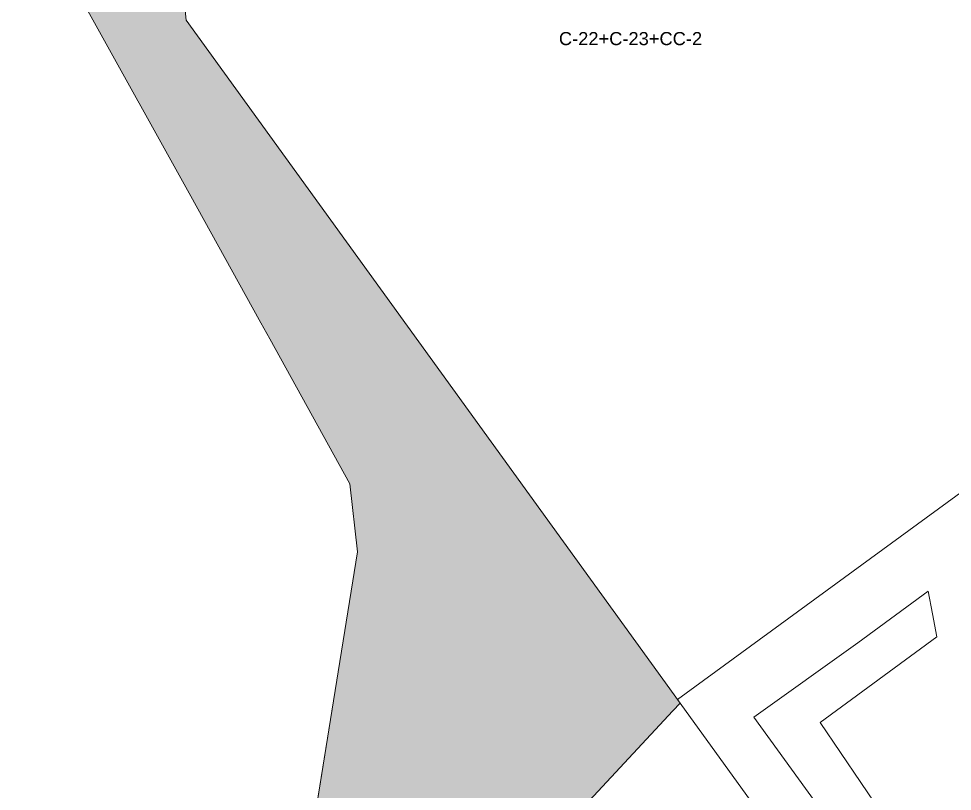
# Model space of a CAD drawing. Header units: metres. Extents: x 662613 to 666742, y 2728069 to 2732733.
# Drawn here: x 664328.1 to 664456.5, y 2729825.8 to 2729932 of the extents above; entities that cross this region are included whole.
import ezdxf
from ezdxf.enums import TextEntityAlignment as Align

# ---------------------------------------------------------------- set-up
doc = ezdxf.new("R2010")
doc.units = ezdxf.units.M
doc.header["$MEASUREMENT"] = 0
for name, color, linetype, lineweight in [('DQ_PLOT_ID', 252, 'Continuous', 18), ('Xref_DQ_MasterPlan_2024$0$DQ_PLOTS', 252, 'Continuous', 15), ('Xref_DQ_MasterPlan_2024$0$DQ_ROADS', 8, 'Continuous', 13)]:
    doc.layers.add(name, color=color, linetype=linetype, lineweight=lineweight)
doc.layers.add('Open area$0$INTENSIVE LANDSCAPING AND PLAZAS', color=7, linetype='Continuous', true_color=0xecf9e2)
doc.styles.add('DQ_Plot_ID', font='arial.ttf')

# ---------------------------------------------------------------- blocks, each defined once
blk = doc.blocks.new('Xref_DQ_MasterPlan_2024$0$DQ_Roads_')
at = {"layer": 'Xref_DQ_MasterPlan_2024$0$DQ_ROADS'}
blk.add_lwpolyline([(664454.1788, 2729801.5511), (664429.22, 2729835.9425), (664443.5059, 2729846.204), (664453.22, 2729853.3088), (664453.812, 2729850.1527), (664454.404, 2729846.9965), (664438.3405, 2729835.2191), (664446.7235, 2729822.8677)], dxfattribs=at)
blk = doc.blocks.new('Xref_DQ_MasterPlan_2024')
at = {"layer": 'Xref_DQ_MasterPlan_2024$0$DQ_PLOTS'}
for points in [[(664347.15, 2729970.71), (664351.13, 2729931.82), (664418.24, 2729839.03), (664419.06, 2729837.9), (664418.07, 2729836.84), (664401.09, 2729818.61)], [(664362.73, 2729784.35), (664371.38, 2729838.23), (664374.67, 2729858.7), (664373.62, 2729868.06), (664367.02, 2729880), (664362.61, 2729887.97), (664361.4, 2729890.18), (664351.55, 2729908), (664337.61, 2729933.11)], [(664423.47, 2730010.73), (664485.88, 2729924.85), (664493.94, 2729913.77), (664495.46, 2729911.52), (664498.01, 2729907.97), (664498.58, 2729907.22), (664499.25, 2729906.31), (664503.39, 2729900.61), (664503.5, 2729900.45), (664499.73, 2729897.62), (664494.43, 2729893.64), (664492.23, 2729892.03), (664465.44, 2729872.5), (664458.21, 2729867.22), (664458.21, 2729867.22), (664418.7, 2729838.4), (664418.24, 2729839.03), (664351.13, 2729931.82), (664347.15, 2729970.71)], [(664326.01, 2729953.99), (664333.53, 2729940.45), (664336.24, 2729935.58), (664337.61, 2729933.11), (664351.55, 2729908), (664361.4, 2729890.18), (664362.61, 2729887.97), (664367.02, 2729880), (664373.62, 2729868.06), (664374.67, 2729858.7), (664371.38, 2729838.23), (664362.57, 2729783.38), (664362.57, 2729783.38), (664336.35, 2729755.04), (664319.35, 2729760.42)], [(664453.21, 2729790.68), (664418.7, 2729838.4), (664418.7, 2729838.4), (664458.21, 2729867.22)], [(664401.09, 2729818.61), (664418.07, 2729836.84), (664419.06, 2729837.9), (664419.29, 2729837.58), (664453.21, 2729790.68)]]:
    blk.add_lwpolyline(points, dxfattribs=at)
blk.add_blockref('Xref_DQ_MasterPlan_2024$0$DQ_Roads_', (0, 0))
blk = doc.blocks.new('Open area')
at = {"layer": 'Open area$0$INTENSIVE LANDSCAPING AND PLAZAS'}
h = blk.add_hatch(color=256, dxfattribs=at)
h.paths.add_polyline_path([(664323.77, 2730126.89), (664328.74, 2730127.7), (664329.67, 2730127.85), (664341.46, 2730129.77), (664342.02, 2730128.19), (664344.94, 2730122.33), (664345.25, 2730121.86), (664349.3, 2730114.53), (664345.33, 2730110.93), (664344.18, 2730109.89), (664328.23, 2730095.37), (664312.69, 2730081.24), (664307.65, 2730076.65), (664307.54, 2730076.55), (664309, 2730067.19), (664310.9, 2730055.16), (664315.73, 2730024.56), (664315.95, 2730023.16), (664324.42, 2730019.41), (664333.24, 2730015.48), (664335.82, 2730014.33), (664336.02, 2730014.24), (664336.89, 2730008.73), (664338.34, 2729999.59), (664339.69, 2729991.02), (664339.86, 2729989.93), (664339.93, 2729989.51), (664341.4, 2729987.5), (664343.89, 2729984.07), (664345.81, 2729981.44), (664345.82, 2729981.43), (664367.13, 2729996.84), (664369.03, 2729998.22), (664370.57, 2729999.32), (664372.36, 2730000.68), (664372.61, 2730000.86), (664374.04, 2730001.9), (664375.09, 2730002.63), (664376.57, 2730003.74), (664378.41, 2730005.08), (664380.41, 2730006.52), (664381.75, 2730007.49), (664383.66, 2730008.87), (664385, 2730009.85), (664386.43, 2730010.9), (664388.09, 2730012.1), (664389.41, 2730013.06), (664390.4, 2730013.78), (664391.19, 2730014.36), (664392.54, 2730015.35), (664393.61, 2730016.12), (664395.06, 2730017.17), (664396.58, 2730018.29), (664398.1, 2730019.38), (664399.24, 2730020.22), (664400.99, 2730021.48), (664402.77, 2730022.77), (664404.27, 2730023.85), (664406.23, 2730025.33), (664406.48, 2730025.51), (664408.56, 2730026.98), (664410.57, 2730028.5), (664412.85, 2730025.35), (664415.72, 2730021.38), (664415.66, 2730021.37), (664414.78, 2730020.74), (664413.82, 2730020.05), (664406.3, 2730014.54), (664402.64, 2730011.87), (664399.25, 2730009.41), (664399.16, 2730009.35), (664398.98, 2730009.21), (664398.6, 2730008.93), (664398.17, 2730008.62), (664397.82, 2730008.37), (664397.49, 2730008.13), (664397.2, 2730007.92), (664396.83, 2730007.65), (664396.52, 2730007.43), (664396.19, 2730007.18), (664395.76, 2730006.87), (664395.04, 2730006.35), (664393.22, 2730005.03), (664391.92, 2730004.08), (664390.82, 2730003.28), (664390.1, 2730002.75), (664385.33, 2729999.28), (664383.81, 2729998.18), (664382.84, 2729997.47), (664382.1, 2729996.94), (664381.12, 2729996.23), (664378.7, 2729994.46), (664377.17, 2729993.35), (664375.89, 2729992.41), (664374.6, 2729991.46), (664365.51, 2729984.87), (664364.71, 2729984.28), (664363.66, 2729983.52), (664362.48, 2729982.67), (664360.51, 2729981.27), (664359.11, 2729980.28), (664359.1, 2729980.27), (664351.22, 2729974.64), (664347.06, 2729971.67), (664347.15, 2729970.71), (664351.13, 2729931.82), (664418.24, 2729839.03), (664419.06, 2729837.9), (664418.07, 2729836.84), (664401.09, 2729818.61), (664395.31, 2729812.41), (664383.78, 2729800.04), (664379.91, 2729795.89), (664377.64, 2729793.45), (664380.66, 2729790.6), (664381.29, 2729790.01), (664381.29, 2729790), (664384.82, 2729786.65), (664395.36, 2729776.63), (664403.02, 2729769.34), (664403.76, 2729768.64), (664408.09, 2729764.51), (664415.46, 2729757.5), (664418.95, 2729754.18), (664418.77, 2729754), (664410.43, 2729745.08), (664407.2, 2729741.62), (664365.9, 2729781.3), (664365.9, 2729781.3), (664363.91, 2729783.22), (664362.73, 2729784.35), (664371.38, 2729838.23), (664374.67, 2729858.7), (664373.62, 2729868.06), (664367.02, 2729880), (664362.61, 2729887.97), (664361.4, 2729890.18), (664351.55, 2729908), (664337.61, 2729933.11), (664336.24, 2729935.58), (664333.53, 2729940.45), (664326.01, 2729953.99), (664325.53, 2729953.97), (664312.79, 2729951.96), (664270.33, 2729945.26), (664270.05, 2729945.23), (664265.4, 2729970.75), (664258.22, 2730016.69), (664289.88, 2730021.64), (664289.13, 2730026.27), (664288.13, 2730032.91), (664286.56, 2730042.7), (664284.38, 2730056.4), (664284.17, 2730057.71), (664283.94, 2730059.2), (664282.58, 2730067.83), (664280.93, 2730078.25), (664280.13, 2730083.37), (664279.87, 2730084.98), (664273.69, 2730084.02), (664269.41, 2730083.36), (664240.99, 2730078.87), (664225.2, 2730076.43), (664206.46, 2730073.47), (664206.55, 2730072.84), (664205.12, 2730072.63), (664205.23, 2730072.08), (664201.12, 2730071.43), (664200.89, 2730071.4), (664198.08, 2730070.95), (664193.64, 2730070.25), (664193.21, 2730070.18), (664191.45, 2730069.91), (664189.25, 2730069.56), (664183.93, 2730068.75), (664180.44, 2730068.18), (664178.39, 2730067.87), (664175.03, 2730067.36), (664174.34, 2730071.91), (664173.88, 2730074.74), (664172.88, 2730081.24), (664172.52, 2730083.43), (664172.17, 2730085.5), (664171.84, 2730087.74), (664171.63, 2730089.13), (664171.44, 2730090.47), (664171.43, 2730090.47), (664201.49, 2730095.23), (664231.47, 2730099.98), (664228.68, 2730117.77), (664227.75, 2730123.64), (664227.29, 2730126.58), (664227.1, 2730127.79), (664227.09, 2730127.83), (664227.08, 2730127.95), (664227.06, 2730128.07), (664227.03, 2730128.22), (664226.92, 2730128.91), (664226.02, 2730134.66), (664225.81, 2730136), (664225.39, 2730138.67), (664225.15, 2730140.08), (664224.85, 2730141.91), (664223.56, 2730149.54), (664223.13, 2730152.28), (664221.83, 2730160.53), (664221.1, 2730165.19), (664220.1, 2730171.53), (664219.69, 2730174.12), (664219.59, 2730174.77), (664218.46, 2730181.96), (664217.64, 2730187.19), (664217.64, 2730187.22), (664217.25, 2730189.72), (664216.81, 2730192.55), (664216.25, 2730196.03), (664216.23, 2730196.18), (664215.98, 2730197.75), (664215.47, 2730200.92), (664214.9, 2730204.51), (664214.97, 2730204.52), (664215.85, 2730204.67), (664226.39, 2730206.37), (664226.61, 2730206.4), (664226.61, 2730206.4), (664226.62, 2730206.29), (664226.83, 2730204.97), (664227.87, 2730198.19), (664228.44, 2730194.49), (664228.89, 2730191.6), (664229.44, 2730188.13), (664230.1, 2730183.92), (664231.16, 2730177.26), (664232.37, 2730169.66), (664232.55, 2730168.56), (664233.13, 2730164.93), (664233.29, 2730163.87), (664234.3, 2730157.58), (664235.24, 2730151.65), (664237.23, 2730139.37), (664237.58, 2730137.22), (664238.86, 2730129.29), (664238.87, 2730129.21), (664249.32, 2730130.93), (664271.9, 2730134.47), (664272.21, 2730132.6), (664273.79, 2730122.43), (664273.96, 2730121.38), (664274.15, 2730120.14), (664274.15, 2730120.13), (664274.29, 2730119.22), (664274.43, 2730118.32), (664274.44, 2730118.25), (664274.52, 2730118.27), (664275.49, 2730118.42), (664275.9, 2730118.49), (664276.74, 2730118.62), (664280.55, 2730119.23), (664282.48, 2730119.54), (664284.37, 2730119.84), (664284.77, 2730119.92), (664284.85, 2730119.93), (664286.78, 2730120.32), (664287.37, 2730120.43), (664288.89, 2730120.73), (664289.71, 2730120.9), (664294.19, 2730121.78), (664302.52, 2730123.43), (664323.77, 2730126.89)], flags=0)
h.paths.add_polyline_path([(664296.08, 2729997.64), (664273.93, 2729986.05), (664276.25, 2729981.62, 0.414214), (664274.14, 2729974.87, 0.414213), (664280.89, 2729972.76), (664287.85, 2729959.47), (664295.54, 2729963.5), (664298.92, 2729965.27), (664310, 2729971.06), (664296.08, 2729997.64)], flags=0)

msp = doc.modelspace()

# ---------------------------------------------------------------- block references
for name in ['Xref_DQ_MasterPlan_2024', 'Open area']:
    msp.add_blockref(name, (0, 0))

# ---------------------------------------------------------------- texts
at = {"layer": 'DQ_PLOT_ID', "style": 'DQ_Plot_ID'}
msp.add_text('C-22+C-23+CC-2', height=1.8, dxfattribs=at).set_placement((664412.25, 2729928.37), align=Align.CENTER)

doc.saveas('drawing.dxf')
